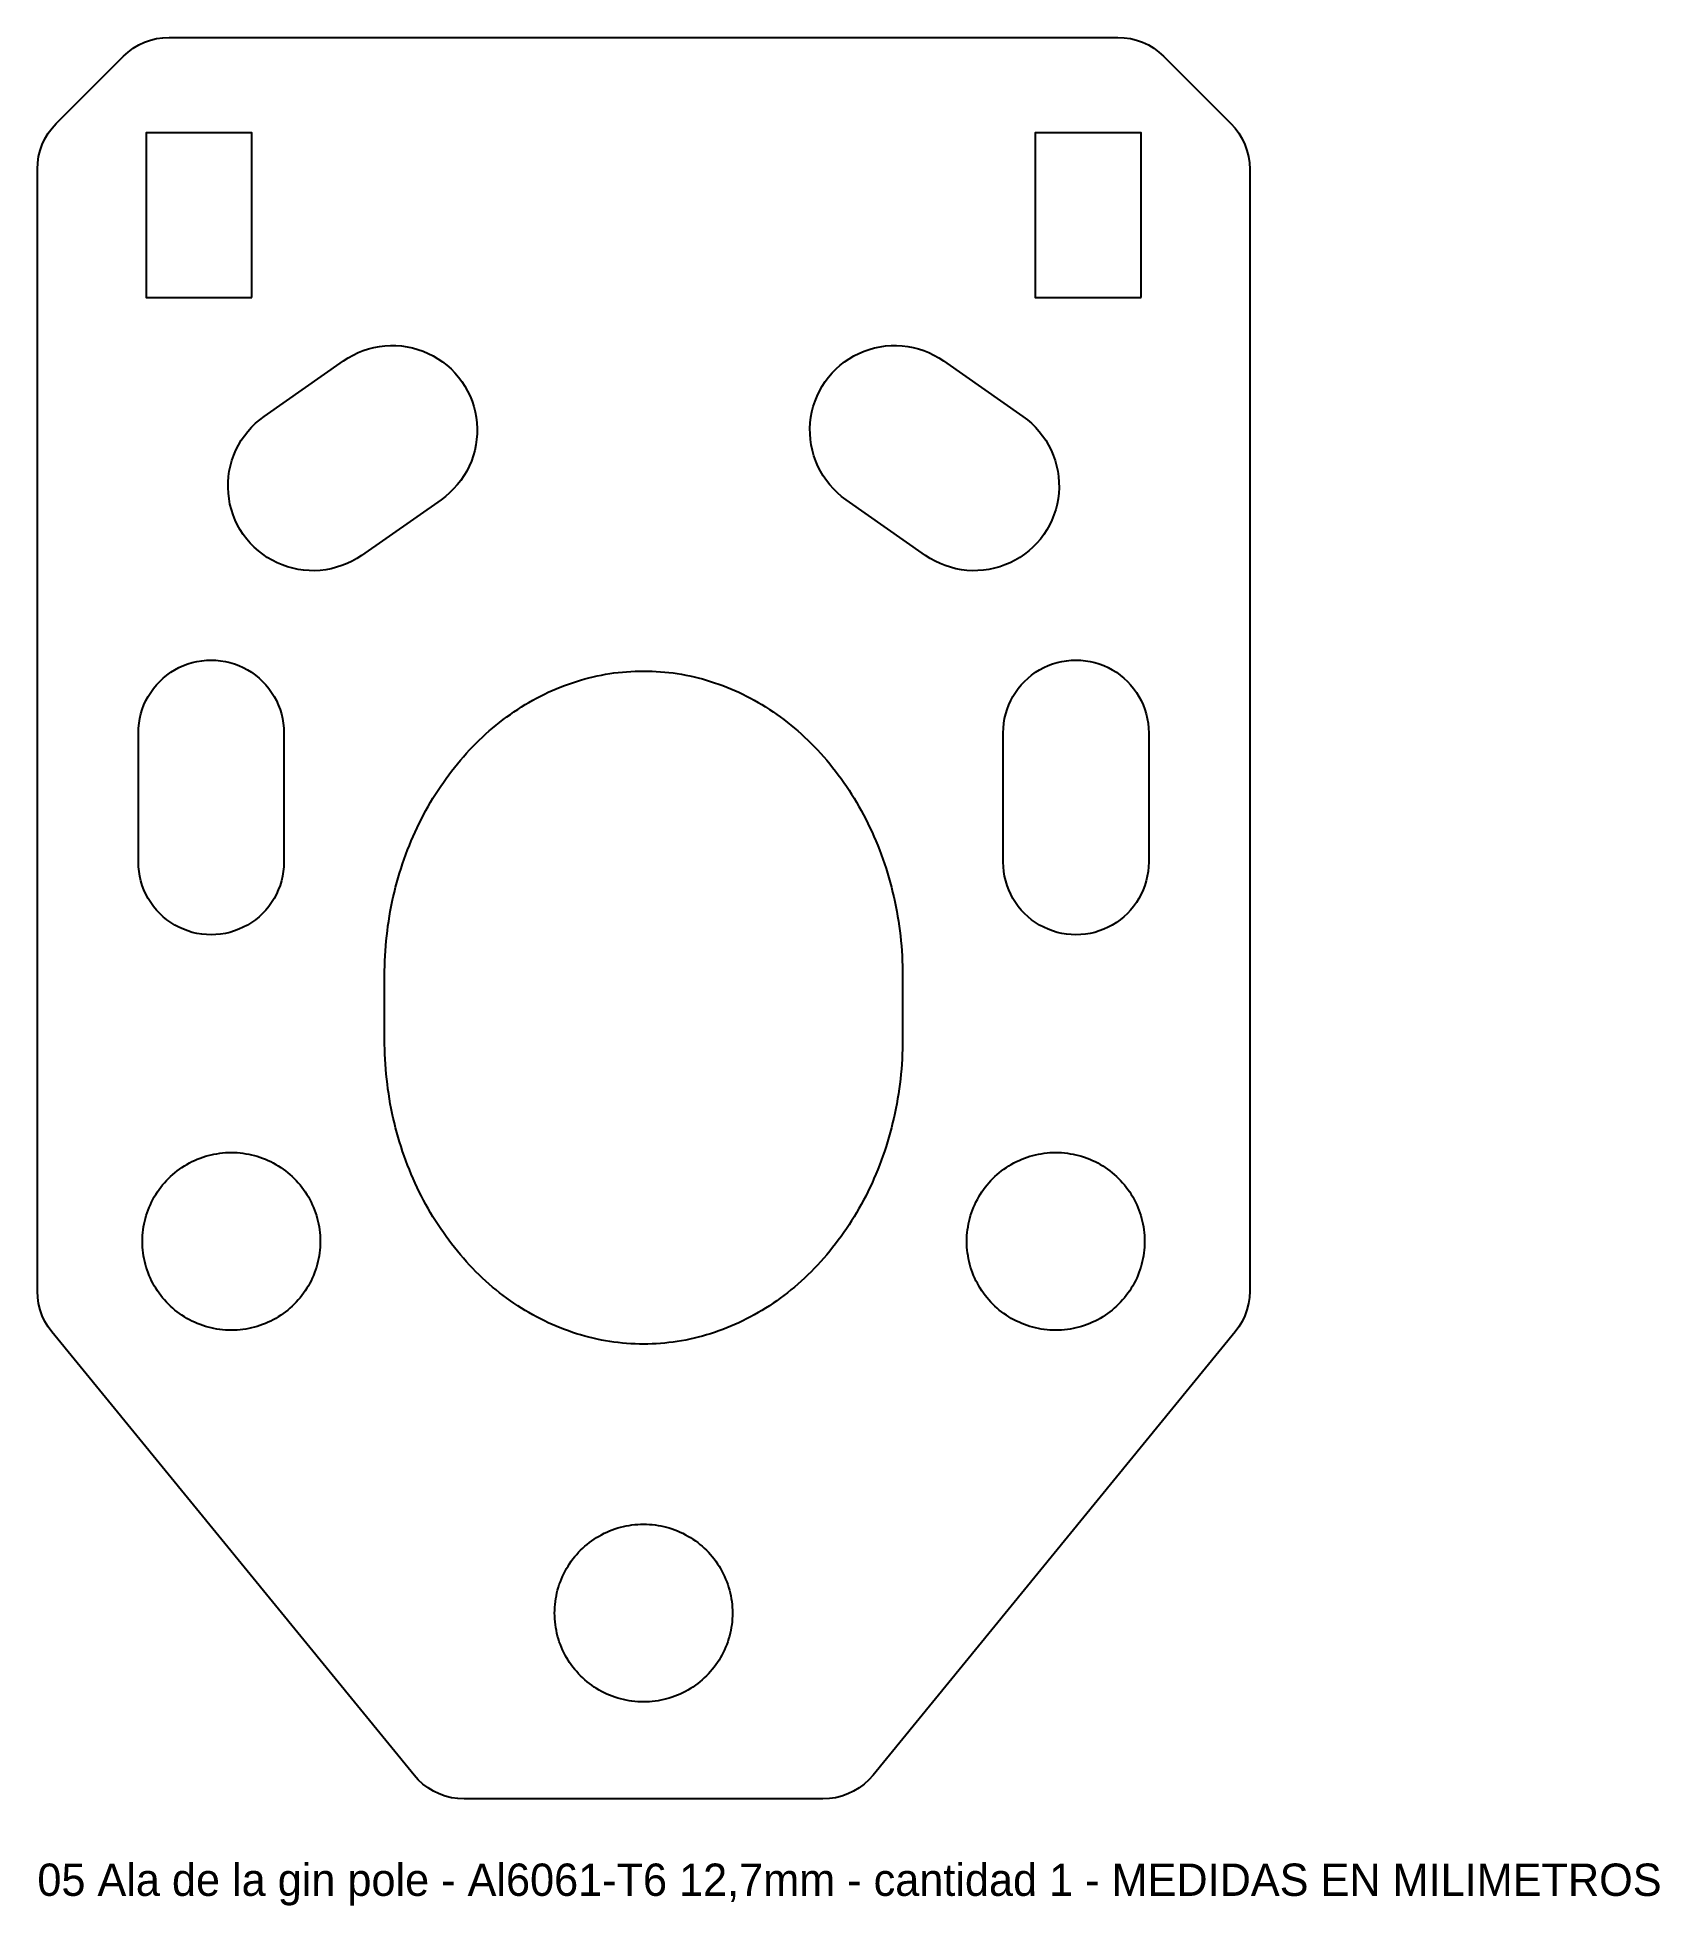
# Model space of a CAD drawing. Header units: millimetres. Extents: x -75 to 126, y -254 to -23.
import ezdxf

# ---------------------------------------------------------------- set-up
doc = ezdxf.new("R2010")
doc.units = ezdxf.units.MM
doc.layers.add('CORTE', color=1, linetype='Continuous')
doc.layers.add('NOTAS', color=3, linetype='Continuous')

msp = doc.modelspace()

# ---------------------------------------------------------------- linework, layer by layer
at = {"layer": 'CORTE'}
for points in [[(-22.2, -241), (-22.99, -240.96), (-23.77, -240.85), (-24.53, -240.65), (-25.27, -240.39), (-25.99, -240.05), (-26.66, -239.64), (-27.29, -239.17), (-27.87, -238.64), (-28.4, -238.06), (-73.2, -183.21), (-73.66, -182.58), (-74.06, -181.91), (-74.4, -181.2), (-74.66, -180.46), (-74.85, -179.7), (-74.96, -178.93), (-75, -178.15), (-75, -39.31), (-74.96, -38.53), (-74.85, -37.75), (-74.66, -36.99), (-74.39, -36.25), (-74.06, -35.54), (-73.65, -34.87), (-73.18, -34.24), (-72.66, -33.66), (-64.34, -25.34), (-63.76, -24.82), (-63.13, -24.35), (-62.46, -23.94), (-61.75, -23.61), (-61.01, -23.34), (-60.25, -23.15), (-59.47, -23.04), (-58.69, -23), (58.69, -23), (59.47, -23.04), (60.25, -23.15), (61.01, -23.34), (61.75, -23.61), (62.46, -23.94), (63.13, -24.35), (63.76, -24.82), (64.34, -25.34), (72.66, -33.66), (73.18, -34.24), (73.65, -34.87), (74.06, -35.54), (74.39, -36.25), (74.66, -36.99), (74.85, -37.75), (74.96, -38.53), (75, -39.31), (75, -178.15), (74.96, -178.93), (74.85, -179.7), (74.66, -180.46), (74.4, -181.2), (74.06, -181.91), (73.66, -182.58), (73.2, -183.21), (28.4, -238.06), (27.87, -238.64), (27.29, -239.17), (26.66, -239.64), (25.99, -240.05), (25.27, -240.39), (24.53, -240.65), (23.77, -240.85), (22.99, -240.96), (22.2, -241), (-22.2, -241)], [(-48.45, -55.2), (-48.45, -34.8), (-61.55, -34.8), (-61.55, -55.2), (-48.45, -55.2)], [(61.55, -55.2), (61.55, -34.8), (48.45, -34.8), (48.45, -55.2), (61.55, -55.2)], [(-37.11, -63.02), (-36.53, -62.64), (-35.93, -62.31), (-35.31, -62.01), (-34.68, -61.75), (-34.02, -61.54), (-33.36, -61.37), (-32.68, -61.24), (-32, -61.16), (-31.31, -61.12), (-30.63, -61.13), (-29.94, -61.18), (-29.26, -61.28), (-28.59, -61.42), (-27.93, -61.61), (-27.28, -61.84), (-26.65, -62.11), (-26.03, -62.42), (-25.44, -62.77), (-24.88, -63.15), (-24.34, -63.58), (-23.82, -64.04), (-23.34, -64.53), (-22.9, -65.05), (-22.48, -65.6), (-22.11, -66.17), (-21.77, -66.77), (-21.47, -67.39), (-21.22, -68.03), (-21, -68.68), (-20.83, -69.35), (-20.71, -70.02), (-20.63, -70.71), (-20.59, -71.39), (-20.6, -72.08), (-20.65, -72.76), (-20.74, -73.44), (-20.89, -74.12), (-21.07, -74.78), (-21.3, -75.43), (-21.57, -76.06), (-21.88, -76.67), (-22.23, -77.26), (-22.62, -77.83), (-23.04, -78.37), (-23.5, -78.88), (-23.99, -79.36), (-24.51, -79.81), (-25.06, -80.22), (-34.89, -87.11), (-35.47, -87.48), (-36.07, -87.82), (-36.69, -88.12), (-37.32, -88.37), (-37.98, -88.58), (-38.64, -88.76), (-39.32, -88.88), (-40, -88.96), (-40.69, -89), (-41.37, -88.99), (-42.06, -88.94), (-42.74, -88.84), (-43.41, -88.7), (-44.07, -88.52), (-44.72, -88.29), (-45.35, -88.02), (-45.97, -87.71), (-46.56, -87.36), (-47.12, -86.97), (-47.66, -86.55), (-48.18, -86.09), (-48.66, -85.6), (-49.1, -85.08), (-49.52, -84.53), (-49.89, -83.95), (-50.23, -83.35), (-50.53, -82.73), (-50.78, -82.1), (-51, -81.44), (-51.17, -80.78), (-51.29, -80.1), (-51.37, -79.42), (-51.41, -78.73), (-51.4, -78.05), (-51.35, -77.36), (-51.26, -76.68), (-51.11, -76.01), (-50.93, -75.35), (-50.7, -74.7), (-50.43, -74.07), (-50.12, -73.45), (-49.77, -72.86), (-49.38, -72.3), (-48.96, -71.76), (-48.5, -71.24), (-48.01, -70.76), (-47.49, -70.32), (-46.94, -69.9), (-37.11, -63.02)], [(25.06, -80.22), (24.51, -79.81), (23.99, -79.36), (23.5, -78.88), (23.04, -78.37), (22.62, -77.83), (22.23, -77.26), (21.88, -76.67), (21.57, -76.06), (21.3, -75.43), (21.07, -74.78), (20.89, -74.12), (20.74, -73.44), (20.65, -72.76), (20.6, -72.08), (20.59, -71.39), (20.63, -70.71), (20.71, -70.02), (20.83, -69.35), (21, -68.68), (21.22, -68.03), (21.47, -67.39), (21.77, -66.77), (22.11, -66.17), (22.48, -65.6), (22.9, -65.05), (23.34, -64.53), (23.82, -64.04), (24.34, -63.58), (24.88, -63.15), (25.44, -62.77), (26.03, -62.42), (26.65, -62.11), (27.28, -61.84), (27.93, -61.61), (28.59, -61.42), (29.26, -61.28), (29.94, -61.18), (30.63, -61.13), (31.31, -61.12), (32, -61.16), (32.68, -61.24), (33.36, -61.37), (34.02, -61.54), (34.68, -61.75), (35.31, -62.01), (35.93, -62.31), (36.53, -62.64), (37.11, -63.02), (46.94, -69.9), (47.49, -70.32), (48.01, -70.76), (48.5, -71.24), (48.96, -71.76), (49.38, -72.3), (49.77, -72.86), (50.12, -73.45), (50.43, -74.07), (50.7, -74.7), (50.93, -75.35), (51.11, -76.01), (51.26, -76.68), (51.35, -77.36), (51.4, -78.05), (51.41, -78.73), (51.37, -79.42), (51.29, -80.1), (51.17, -80.78), (51, -81.44), (50.78, -82.1), (50.53, -82.73), (50.23, -83.35), (49.89, -83.95), (49.52, -84.53), (49.1, -85.08), (48.66, -85.6), (48.18, -86.09), (47.66, -86.55), (47.12, -86.97), (46.56, -87.36), (45.97, -87.71), (45.35, -88.02), (44.72, -88.29), (44.07, -88.52), (43.41, -88.7), (42.74, -88.84), (42.06, -88.94), (41.37, -88.99), (40.69, -89), (40, -88.96), (39.32, -88.88), (38.64, -88.76), (37.98, -88.58), (37.32, -88.37), (36.69, -88.12), (36.07, -87.82), (35.47, -87.48), (34.89, -87.11), (25.06, -80.22)], [(-62.5, -109.06), (-62.48, -108.47), (-62.42, -107.89), (-62.33, -107.31), (-62.19, -106.73), (-62.02, -106.17), (-61.81, -105.62), (-61.57, -105.08), (-61.29, -104.56), (-60.98, -104.06), (-60.64, -103.58), (-60.27, -103.13), (-59.86, -102.7), (-59.43, -102.3), (-58.98, -101.92), (-58.5, -101.58), (-58, -101.27), (-57.48, -100.99), (-56.94, -100.75), (-56.39, -100.54), (-55.83, -100.37), (-55.26, -100.24), (-54.67, -100.14), (-54.09, -100.08), (-53.5, -100.06), (-52.91, -100.08), (-52.33, -100.14), (-51.74, -100.24), (-51.17, -100.37), (-50.61, -100.54), (-50.06, -100.75), (-49.52, -100.99), (-49, -101.27), (-48.5, -101.58), (-48.02, -101.92), (-47.57, -102.3), (-47.14, -102.7), (-46.73, -103.13), (-46.36, -103.58), (-46.02, -104.06), (-45.71, -104.56), (-45.43, -105.08), (-45.19, -105.62), (-44.98, -106.17), (-44.81, -106.73), (-44.67, -107.31), (-44.58, -107.89), (-44.52, -108.47), (-44.5, -109.06), (-44.5, -125.06), (-44.52, -125.65), (-44.58, -126.24), (-44.67, -126.82), (-44.81, -127.39), (-44.98, -127.96), (-45.19, -128.51), (-45.43, -129.04), (-45.71, -129.56), (-46.02, -130.06), (-46.36, -130.54), (-46.73, -131), (-47.14, -131.43), (-47.57, -131.83), (-48.02, -132.2), (-48.5, -132.55), (-49, -132.86), (-49.52, -133.13), (-50.06, -133.38), (-50.61, -133.59), (-51.17, -133.76), (-51.74, -133.89), (-52.33, -133.99), (-52.91, -134.04), (-53.5, -134.06), (-54.09, -134.04), (-54.67, -133.99), (-55.26, -133.89), (-55.83, -133.76), (-56.39, -133.59), (-56.94, -133.38), (-57.48, -133.13), (-58, -132.86), (-58.5, -132.55), (-58.98, -132.2), (-59.43, -131.83), (-59.86, -131.43), (-60.27, -131), (-60.64, -130.54), (-60.98, -130.06), (-61.29, -129.56), (-61.57, -129.04), (-61.81, -128.51), (-62.02, -127.96), (-62.19, -127.39), (-62.33, -126.82), (-62.42, -126.24), (-62.48, -125.65), (-62.5, -125.06), (-62.5, -109.06)], [(0, -184.71), (-0.52, -184.71), (-1.05, -184.69), (-1.57, -184.67), (-2.1, -184.63), (-2.62, -184.58), (-3.14, -184.53), (-3.66, -184.46), (-4.18, -184.39), (-4.7, -184.3), (-5.22, -184.21), (-5.74, -184.1), (-6.25, -183.99), (-6.77, -183.86), (-7.28, -183.73), (-7.79, -183.58), (-8.3, -183.43), (-8.8, -183.26), (-9.3, -183.09), (-9.8, -182.9), (-10.3, -182.71), (-10.8, -182.51), (-11.29, -182.29), (-11.78, -182.07), (-12.27, -181.84), (-12.75, -181.6), (-13.23, -181.35), (-13.7, -181.09), (-14.18, -180.82), (-14.64, -180.54), (-15.11, -180.26), (-15.57, -179.96), (-16.03, -179.66), (-16.48, -179.35), (-16.92, -179.02), (-17.37, -178.69), (-17.81, -178.36), (-18.24, -178.01), (-18.67, -177.65), (-19.09, -177.29), (-19.51, -176.92), (-19.92, -176.54), (-20.33, -176.15), (-20.73, -175.76), (-21.13, -175.35), (-21.52, -174.94), (-21.91, -174.52), (-22.29, -174.1), (-22.66, -173.67), (-23.03, -173.23), (-23.39, -172.78), (-23.75, -172.32), (-24.1, -171.86), (-24.44, -171.4), (-24.77, -170.92), (-25.1, -170.44), (-25.43, -169.96), (-25.74, -169.46), (-26.05, -168.97), (-26.35, -168.46), (-26.65, -167.95), (-26.94, -167.44), (-27.22, -166.91), (-27.49, -166.39), (-27.76, -165.86), (-28.01, -165.32), (-28.27, -164.78), (-28.51, -164.23), (-28.74, -163.68), (-28.97, -163.12), (-29.19, -162.56), (-29.41, -162), (-29.61, -161.43), (-29.81, -160.86), (-30, -160.28), (-30.18, -159.7), (-30.35, -159.12), (-30.51, -158.54), (-30.67, -157.95), (-30.82, -157.35), (-30.96, -156.76), (-31.09, -156.16), (-31.21, -155.56), (-31.33, -154.96), (-31.43, -154.36), (-31.53, -153.75), (-31.62, -153.14), (-31.7, -152.53), (-31.78, -151.92), (-31.84, -151.31), (-31.9, -150.7), (-31.94, -150.08), (-31.98, -149.47), (-32.01, -148.85), (-32.03, -148.23), (-32.05, -147.62), (-32.05, -147), (-32.05, -139.13), (-32.05, -138.51), (-32.03, -137.89), (-32.01, -137.28), (-31.98, -136.66), (-31.94, -136.04), (-31.9, -135.43), (-31.84, -134.82), (-31.78, -134.2), (-31.7, -133.59), (-31.62, -132.98), (-31.53, -132.37), (-31.43, -131.77), (-31.33, -131.16), (-31.21, -130.56), (-31.09, -129.96), (-30.96, -129.37), (-30.82, -128.77), (-30.67, -128.18), (-30.51, -127.59), (-30.35, -127), (-30.18, -126.42), (-30, -125.84), (-29.81, -125.27), (-29.61, -124.69), (-29.41, -124.13), (-29.19, -123.56), (-28.97, -123), (-28.74, -122.45), (-28.51, -121.9), (-28.27, -121.35), (-28.01, -120.81), (-27.76, -120.27), (-27.49, -119.74), (-27.22, -119.21), (-26.94, -118.69), (-26.65, -118.17), (-26.35, -117.66), (-26.05, -117.16), (-25.74, -116.66), (-25.43, -116.17), (-25.1, -115.68), (-24.77, -115.2), (-24.44, -114.73), (-24.1, -114.26), (-23.75, -113.8), (-23.39, -113.35), (-23.03, -112.9), (-22.66, -112.46), (-22.29, -112.03), (-21.91, -111.6), (-21.52, -111.18), (-21.13, -110.77), (-20.73, -110.37), (-20.33, -109.97), (-19.92, -109.59), (-19.51, -109.21), (-19.09, -108.84), (-18.67, -108.47), (-18.24, -108.12), (-17.81, -107.77), (-17.37, -107.43), (-16.92, -107.1), (-16.48, -106.78), (-16.03, -106.47), (-15.57, -106.16), (-15.11, -105.87), (-14.64, -105.58), (-14.18, -105.3), (-13.7, -105.04), (-13.23, -104.78), (-12.75, -104.53), (-12.27, -104.29), (-11.78, -104.05), (-11.29, -103.83), (-10.8, -103.62), (-10.3, -103.42), (-9.8, -103.22), (-9.3, -103.04), (-8.8, -102.86), (-8.3, -102.7), (-7.79, -102.55), (-7.28, -102.4), (-6.77, -102.26), (-6.25, -102.14), (-5.74, -102.02), (-5.22, -101.92), (-4.7, -101.82), (-4.18, -101.74), (-3.66, -101.66), (-3.14, -101.6), (-2.62, -101.54), (-2.1, -101.5), (-1.57, -101.46), (-1.05, -101.44), (-0.52, -101.42), (0, -101.42), (0.52, -101.42), (1.05, -101.44), (1.57, -101.46), (2.1, -101.5), (2.62, -101.54), (3.14, -101.6), (3.66, -101.66), (4.18, -101.74), (4.7, -101.82), (5.22, -101.92), (5.74, -102.02), (6.25, -102.14), (6.77, -102.26), (7.28, -102.4), (7.79, -102.55), (8.3, -102.7), (8.8, -102.86), (9.3, -103.04), (9.8, -103.22), (10.3, -103.42), (10.8, -103.62), (11.29, -103.83), (11.78, -104.05), (12.27, -104.29), (12.75, -104.53), (13.23, -104.78), (13.7, -105.04), (14.18, -105.3), (14.64, -105.58), (15.11, -105.87), (15.57, -106.16), (16.02, -106.47), (16.48, -106.78), (16.92, -107.1), (17.37, -107.43), (17.81, -107.77), (18.24, -108.12), (18.67, -108.47), (19.09, -108.84), (19.51, -109.21), (19.92, -109.59), (20.33, -109.97), (20.73, -110.37), (21.13, -110.77), (21.52, -111.18), (21.91, -111.6), (22.29, -112.03), (22.66, -112.46), (23.03, -112.9), (23.39, -113.35), (23.75, -113.8), (24.1, -114.26), (24.44, -114.73), (24.77, -115.2), (25.1, -115.68), (25.43, -116.17), (25.74, -116.66), (26.05, -117.16), (26.35, -117.66), (26.65, -118.17), (26.94, -118.69), (27.22, -119.21), (27.49, -119.74), (27.76, -120.27), (28.01, -120.81), (28.27, -121.35), (28.51, -121.9), (28.74, -122.45), (28.97, -123), (29.19, -123.56), (29.41, -124.13), (29.61, -124.69), (29.81, -125.27), (30, -125.84), (30.18, -126.42), (30.35, -127), (30.51, -127.59), (30.67, -128.18), (30.82, -128.77), (30.96, -129.37), (31.09, -129.96), (31.21, -130.56), (31.33, -131.16), (31.43, -131.77), (31.53, -132.37), (31.62, -132.98), (31.7, -133.59), (31.78, -134.2), (31.84, -134.82), (31.9, -135.43), (31.94, -136.04), (31.98, -136.66), (32.01, -137.28), (32.03, -137.89), (32.05, -138.51), (32.05, -139.13), (32.05, -147), (32.05, -147.62), (32.03, -148.23), (32.01, -148.85), (31.98, -149.47), (31.94, -150.08), (31.9, -150.7), (31.84, -151.31), (31.78, -151.92), (31.7, -152.53), (31.62, -153.14), (31.53, -153.75), (31.43, -154.36), (31.33, -154.96), (31.21, -155.56), (31.09, -156.16), (30.96, -156.76), (30.82, -157.35), (30.67, -157.95), (30.51, -158.54), (30.35, -159.12), (30.18, -159.7), (30, -160.28), (29.81, -160.86), (29.61, -161.43), (29.41, -162), (29.19, -162.56), (28.97, -163.12), (28.74, -163.68), (28.51, -164.23), (28.27, -164.78), (28.01, -165.32), (27.76, -165.86), (27.49, -166.39), (27.22, -166.91), (26.94, -167.44), (26.65, -167.95), (26.35, -168.46), (26.05, -168.97), (25.74, -169.46), (25.43, -169.96), (25.1, -170.44), (24.77, -170.92), (24.44, -171.4), (24.1, -171.86), (23.75, -172.32), (23.39, -172.78), (23.03, -173.23), (22.66, -173.67), (22.29, -174.1), (21.91, -174.52), (21.52, -174.94), (21.13, -175.35), (20.73, -175.76), (20.33, -176.15), (19.92, -176.54), (19.51, -176.92), (19.09, -177.29), (18.67, -177.65), (18.24, -178.01), (17.81, -178.36), (17.37, -178.69), (16.92, -179.02), (16.48, -179.35), (16.02, -179.66), (15.57, -179.96), (15.11, -180.26), (14.64, -180.54), (14.18, -180.82), (13.7, -181.09), (13.23, -181.35), (12.75, -181.6), (12.27, -181.84), (11.78, -182.07), (11.29, -182.29), (10.8, -182.51), (10.3, -182.71), (9.8, -182.9), (9.3, -183.09), (8.8, -183.26), (8.3, -183.43), (7.79, -183.58), (7.28, -183.73), (6.77, -183.86), (6.25, -183.99), (5.74, -184.1), (5.22, -184.21), (4.7, -184.3), (4.18, -184.39), (3.66, -184.46), (3.14, -184.53), (2.62, -184.58), (2.1, -184.63), (1.57, -184.67), (1.05, -184.69), (0.52, -184.71), (0, -184.71)], [(44.5, -109.06), (44.52, -108.47), (44.58, -107.89), (44.67, -107.31), (44.81, -106.73), (44.98, -106.17), (45.19, -105.62), (45.43, -105.08), (45.71, -104.56), (46.02, -104.06), (46.36, -103.58), (46.73, -103.13), (47.14, -102.7), (47.57, -102.3), (48.02, -101.92), (48.5, -101.58), (49, -101.27), (49.52, -100.99), (50.06, -100.75), (50.61, -100.54), (51.17, -100.37), (51.74, -100.24), (52.33, -100.14), (52.91, -100.08), (53.5, -100.06), (54.09, -100.08), (54.67, -100.14), (55.26, -100.24), (55.83, -100.37), (56.39, -100.54), (56.94, -100.75), (57.48, -100.99), (58, -101.27), (58.5, -101.58), (58.98, -101.92), (59.43, -102.3), (59.86, -102.7), (60.27, -103.13), (60.64, -103.58), (60.98, -104.06), (61.29, -104.56), (61.57, -105.08), (61.81, -105.62), (62.02, -106.17), (62.19, -106.73), (62.33, -107.31), (62.42, -107.89), (62.48, -108.47), (62.5, -109.06), (62.5, -125.06), (62.48, -125.65), (62.42, -126.24), (62.33, -126.82), (62.19, -127.39), (62.02, -127.96), (61.81, -128.51), (61.57, -129.04), (61.29, -129.56), (60.98, -130.06), (60.64, -130.54), (60.27, -131), (59.86, -131.43), (59.43, -131.83), (58.98, -132.2), (58.5, -132.55), (58, -132.86), (57.48, -133.13), (56.94, -133.38), (56.39, -133.59), (55.83, -133.76), (55.26, -133.89), (54.67, -133.99), (54.09, -134.04), (53.5, -134.06), (52.91, -134.04), (52.33, -133.99), (51.74, -133.89), (51.17, -133.76), (50.61, -133.59), (50.06, -133.38), (49.52, -133.13), (49, -132.86), (48.5, -132.55), (48.02, -132.2), (47.57, -131.83), (47.14, -131.43), (46.73, -131), (46.36, -130.54), (46.02, -130.06), (45.71, -129.56), (45.43, -129.04), (45.19, -128.51), (44.98, -127.96), (44.81, -127.39), (44.67, -126.82), (44.58, -126.24), (44.52, -125.65), (44.5, -125.06), (44.5, -109.06)], [(-40, -172), (-40.01, -172.36), (-40.02, -172.72), (-40.05, -173.08), (-40.09, -173.44), (-40.15, -173.79), (-40.21, -174.15), (-40.29, -174.5), (-40.37, -174.85), (-40.47, -175.19), (-40.58, -175.54), (-40.71, -175.87), (-40.84, -176.21), (-40.98, -176.54), (-41.13, -176.87), (-41.3, -177.19), (-41.47, -177.5), (-41.66, -177.81), (-41.85, -178.11), (-42.06, -178.41), (-42.27, -178.7), (-42.5, -178.98), (-42.73, -179.25), (-42.97, -179.52), (-43.22, -179.78), (-43.48, -180.03), (-43.75, -180.27), (-44.02, -180.5), (-44.3, -180.73), (-44.59, -180.94), (-44.89, -181.15), (-45.19, -181.34), (-45.5, -181.53), (-45.81, -181.7), (-46.13, -181.87), (-46.46, -182.02), (-46.79, -182.16), (-47.13, -182.29), (-47.46, -182.42), (-47.81, -182.53), (-48.15, -182.63), (-48.5, -182.71), (-48.85, -182.79), (-49.21, -182.85), (-49.56, -182.91), (-49.92, -182.95), (-50.28, -182.98), (-50.64, -182.99), (-51, -183), (-51.36, -182.99), (-51.72, -182.98), (-52.08, -182.95), (-52.44, -182.91), (-52.79, -182.85), (-53.15, -182.79), (-53.5, -182.71), (-53.85, -182.63), (-54.19, -182.53), (-54.54, -182.42), (-54.87, -182.29), (-55.21, -182.16), (-55.54, -182.02), (-55.87, -181.87), (-56.19, -181.7), (-56.5, -181.53), (-56.81, -181.34), (-57.11, -181.15), (-57.41, -180.94), (-57.7, -180.73), (-57.98, -180.5), (-58.25, -180.27), (-58.52, -180.03), (-58.78, -179.78), (-59.03, -179.52), (-59.27, -179.25), (-59.5, -178.98), (-59.73, -178.7), (-59.94, -178.41), (-60.15, -178.11), (-60.34, -177.81), (-60.53, -177.5), (-60.7, -177.19), (-60.87, -176.87), (-61.02, -176.54), (-61.16, -176.21), (-61.29, -175.87), (-61.42, -175.54), (-61.53, -175.19), (-61.63, -174.85), (-61.71, -174.5), (-61.79, -174.15), (-61.85, -173.79), (-61.91, -173.44), (-61.95, -173.08), (-61.98, -172.72), (-61.99, -172.36), (-62, -172), (-61.99, -171.64), (-61.98, -171.28), (-61.95, -170.92), (-61.91, -170.56), (-61.85, -170.21), (-61.79, -169.85), (-61.71, -169.5), (-61.63, -169.15), (-61.53, -168.81), (-61.42, -168.46), (-61.29, -168.13), (-61.16, -167.79), (-61.02, -167.46), (-60.87, -167.13), (-60.7, -166.81), (-60.53, -166.5), (-60.34, -166.19), (-60.15, -165.89), (-59.94, -165.59), (-59.73, -165.3), (-59.5, -165.02), (-59.27, -164.75), (-59.03, -164.48), (-58.78, -164.22), (-58.52, -163.97), (-58.25, -163.73), (-57.98, -163.5), (-57.7, -163.27), (-57.41, -163.06), (-57.11, -162.85), (-56.81, -162.66), (-56.5, -162.47), (-56.19, -162.3), (-55.87, -162.13), (-55.54, -161.98), (-55.21, -161.84), (-54.87, -161.71), (-54.54, -161.58), (-54.19, -161.47), (-53.85, -161.37), (-53.5, -161.29), (-53.15, -161.21), (-52.79, -161.15), (-52.44, -161.09), (-52.08, -161.05), (-51.72, -161.02), (-51.36, -161.01), (-51, -161), (-50.64, -161.01), (-50.28, -161.02), (-49.92, -161.05), (-49.56, -161.09), (-49.21, -161.15), (-48.85, -161.21), (-48.5, -161.29), (-48.15, -161.37), (-47.81, -161.47), (-47.46, -161.58), (-47.13, -161.71), (-46.79, -161.84), (-46.46, -161.98), (-46.13, -162.13), (-45.81, -162.3), (-45.5, -162.47), (-45.19, -162.66), (-44.89, -162.85), (-44.59, -163.06), (-44.3, -163.27), (-44.02, -163.5), (-43.75, -163.73), (-43.48, -163.97), (-43.22, -164.22), (-42.97, -164.48), (-42.73, -164.75), (-42.5, -165.02), (-42.27, -165.3), (-42.06, -165.59), (-41.85, -165.89), (-41.66, -166.19), (-41.47, -166.5), (-41.3, -166.81), (-41.13, -167.13), (-40.98, -167.46), (-40.84, -167.79), (-40.71, -168.13), (-40.58, -168.46), (-40.47, -168.81), (-40.37, -169.15), (-40.29, -169.5), (-40.21, -169.85), (-40.15, -170.21), (-40.09, -170.56), (-40.05, -170.92), (-40.02, -171.28), (-40.01, -171.64), (-40, -172)], [(62, -172), (61.99, -172.36), (61.98, -172.72), (61.95, -173.08), (61.91, -173.44), (61.85, -173.79), (61.79, -174.15), (61.71, -174.5), (61.63, -174.85), (61.53, -175.19), (61.42, -175.54), (61.29, -175.87), (61.16, -176.21), (61.02, -176.54), (60.87, -176.87), (60.7, -177.19), (60.53, -177.5), (60.34, -177.81), (60.15, -178.11), (59.94, -178.41), (59.73, -178.7), (59.5, -178.98), (59.27, -179.25), (59.03, -179.52), (58.78, -179.78), (58.52, -180.03), (58.25, -180.27), (57.98, -180.5), (57.7, -180.73), (57.41, -180.94), (57.11, -181.15), (56.81, -181.34), (56.5, -181.53), (56.19, -181.7), (55.87, -181.87), (55.54, -182.02), (55.21, -182.16), (54.87, -182.29), (54.54, -182.42), (54.19, -182.53), (53.85, -182.63), (53.5, -182.71), (53.15, -182.79), (52.79, -182.85), (52.44, -182.91), (52.08, -182.95), (51.72, -182.98), (51.36, -182.99), (51, -183), (50.64, -182.99), (50.28, -182.98), (49.92, -182.95), (49.56, -182.91), (49.21, -182.85), (48.85, -182.79), (48.5, -182.71), (48.15, -182.63), (47.81, -182.53), (47.46, -182.42), (47.13, -182.29), (46.79, -182.16), (46.46, -182.02), (46.13, -181.87), (45.81, -181.7), (45.5, -181.53), (45.19, -181.34), (44.89, -181.15), (44.59, -180.94), (44.3, -180.73), (44.02, -180.5), (43.75, -180.27), (43.48, -180.03), (43.22, -179.78), (42.97, -179.52), (42.73, -179.25), (42.5, -178.98), (42.27, -178.7), (42.06, -178.41), (41.85, -178.11), (41.66, -177.81), (41.47, -177.5), (41.3, -177.19), (41.13, -176.87), (40.98, -176.54), (40.84, -176.21), (40.71, -175.87), (40.58, -175.54), (40.47, -175.19), (40.37, -174.85), (40.29, -174.5), (40.21, -174.15), (40.15, -173.79), (40.09, -173.44), (40.05, -173.08), (40.02, -172.72), (40.01, -172.36), (40, -172), (40.01, -171.64), (40.02, -171.28), (40.05, -170.92), (40.09, -170.56), (40.15, -170.21), (40.21, -169.85), (40.29, -169.5), (40.37, -169.15), (40.47, -168.81), (40.58, -168.46), (40.71, -168.13), (40.84, -167.79), (40.98, -167.46), (41.13, -167.13), (41.3, -166.81), (41.47, -166.5), (41.66, -166.19), (41.85, -165.89), (42.06, -165.59), (42.27, -165.3), (42.5, -165.02), (42.73, -164.75), (42.97, -164.48), (43.22, -164.22), (43.48, -163.97), (43.75, -163.73), (44.02, -163.5), (44.3, -163.27), (44.59, -163.06), (44.89, -162.85), (45.19, -162.66), (45.5, -162.47), (45.81, -162.3), (46.13, -162.13), (46.46, -161.98), (46.79, -161.84), (47.13, -161.71), (47.46, -161.58), (47.81, -161.47), (48.15, -161.37), (48.5, -161.29), (48.85, -161.21), (49.21, -161.15), (49.56, -161.09), (49.92, -161.05), (50.28, -161.02), (50.64, -161.01), (51, -161), (51.36, -161.01), (51.72, -161.02), (52.08, -161.05), (52.44, -161.09), (52.79, -161.15), (53.15, -161.21), (53.5, -161.29), (53.85, -161.37), (54.19, -161.47), (54.54, -161.58), (54.87, -161.71), (55.21, -161.84), (55.54, -161.98), (55.87, -162.13), (56.19, -162.3), (56.5, -162.47), (56.81, -162.66), (57.11, -162.85), (57.41, -163.06), (57.7, -163.27), (57.98, -163.5), (58.25, -163.73), (58.52, -163.97), (58.78, -164.22), (59.03, -164.48), (59.27, -164.75), (59.5, -165.02), (59.73, -165.3), (59.94, -165.59), (60.15, -165.89), (60.34, -166.19), (60.53, -166.5), (60.7, -166.81), (60.87, -167.13), (61.02, -167.46), (61.16, -167.79), (61.29, -168.13), (61.42, -168.46), (61.53, -168.81), (61.63, -169.15), (61.71, -169.5), (61.79, -169.85), (61.85, -170.21), (61.91, -170.56), (61.95, -170.92), (61.98, -171.28), (61.99, -171.64), (62, -172)], [(11, -218), (10.99, -218.36), (10.98, -218.72), (10.95, -219.08), (10.91, -219.44), (10.85, -219.79), (10.79, -220.15), (10.71, -220.5), (10.63, -220.85), (10.53, -221.19), (10.42, -221.54), (10.29, -221.87), (10.16, -222.21), (10.02, -222.54), (9.87, -222.87), (9.7, -223.19), (9.53, -223.5), (9.34, -223.81), (9.15, -224.11), (8.94, -224.41), (8.73, -224.7), (8.5, -224.98), (8.27, -225.25), (8.03, -225.52), (7.78, -225.78), (7.52, -226.03), (7.25, -226.27), (6.98, -226.5), (6.7, -226.73), (6.41, -226.94), (6.11, -227.15), (5.81, -227.34), (5.5, -227.53), (5.19, -227.7), (4.87, -227.87), (4.54, -228.02), (4.21, -228.16), (3.87, -228.29), (3.54, -228.42), (3.19, -228.53), (2.85, -228.63), (2.5, -228.71), (2.15, -228.79), (1.79, -228.85), (1.44, -228.91), (1.08, -228.95), (0.72, -228.98), (0.36, -228.99), (0, -229), (-0.36, -228.99), (-0.72, -228.98), (-1.08, -228.95), (-1.44, -228.91), (-1.79, -228.85), (-2.15, -228.79), (-2.5, -228.71), (-2.85, -228.63), (-3.19, -228.53), (-3.54, -228.42), (-3.87, -228.29), (-4.21, -228.16), (-4.54, -228.02), (-4.87, -227.87), (-5.19, -227.7), (-5.5, -227.53), (-5.81, -227.34), (-6.11, -227.15), (-6.41, -226.94), (-6.7, -226.73), (-6.98, -226.5), (-7.25, -226.27), (-7.52, -226.03), (-7.78, -225.78), (-8.03, -225.52), (-8.27, -225.25), (-8.5, -224.98), (-8.73, -224.7), (-8.94, -224.41), (-9.15, -224.11), (-9.34, -223.81), (-9.53, -223.5), (-9.7, -223.19), (-9.87, -222.87), (-10.02, -222.54), (-10.16, -222.21), (-10.29, -221.87), (-10.42, -221.54), (-10.53, -221.19), (-10.63, -220.85), (-10.71, -220.5), (-10.79, -220.15), (-10.85, -219.79), (-10.91, -219.44), (-10.95, -219.08), (-10.98, -218.72), (-10.99, -218.36), (-11, -218), (-10.99, -217.64), (-10.98, -217.28), (-10.95, -216.92), (-10.91, -216.56), (-10.85, -216.21), (-10.79, -215.85), (-10.71, -215.5), (-10.63, -215.15), (-10.53, -214.81), (-10.42, -214.46), (-10.29, -214.13), (-10.16, -213.79), (-10.02, -213.46), (-9.87, -213.13), (-9.7, -212.81), (-9.53, -212.5), (-9.34, -212.19), (-9.15, -211.89), (-8.94, -211.59), (-8.73, -211.3), (-8.5, -211.02), (-8.27, -210.75), (-8.03, -210.48), (-7.78, -210.22), (-7.52, -209.97), (-7.25, -209.73), (-6.98, -209.5), (-6.7, -209.27), (-6.41, -209.06), (-6.11, -208.85), (-5.81, -208.66), (-5.5, -208.47), (-5.19, -208.3), (-4.87, -208.13), (-4.54, -207.98), (-4.21, -207.84), (-3.87, -207.71), (-3.54, -207.58), (-3.19, -207.47), (-2.85, -207.37), (-2.5, -207.29), (-2.15, -207.21), (-1.79, -207.15), (-1.44, -207.09), (-1.08, -207.05), (-0.72, -207.02), (-0.36, -207.01), (0, -207), (0.36, -207.01), (0.72, -207.02), (1.08, -207.05), (1.44, -207.09), (1.79, -207.15), (2.15, -207.21), (2.5, -207.29), (2.85, -207.37), (3.19, -207.47), (3.54, -207.58), (3.87, -207.71), (4.21, -207.84), (4.54, -207.98), (4.87, -208.13), (5.19, -208.3), (5.5, -208.47), (5.81, -208.66), (6.11, -208.85), (6.41, -209.06), (6.7, -209.27), (6.98, -209.5), (7.25, -209.73), (7.52, -209.97), (7.78, -210.22), (8.03, -210.48), (8.27, -210.75), (8.5, -211.02), (8.73, -211.3), (8.94, -211.59), (9.15, -211.89), (9.34, -212.19), (9.53, -212.5), (9.7, -212.81), (9.87, -213.13), (10.02, -213.46), (10.16, -213.79), (10.29, -214.13), (10.42, -214.46), (10.53, -214.81), (10.63, -215.15), (10.71, -215.5), (10.79, -215.85), (10.85, -216.21), (10.91, -216.56), (10.95, -216.92), (10.98, -217.28), (10.99, -217.64), (11, -218)]]:
    msp.add_lwpolyline(points, close=True, dxfattribs=at)

# ---------------------------------------------------------------- texts
at = {"layer": 'NOTAS'}
msp.add_text('05 Ala de la gin pole - Al6061-T6 12,7mm - cantidad 1 - MEDIDAS EN MILIMETROS', height=4, dxfattribs=at).set_placement((-75, -253))

doc.saveas('drawing.dxf')
